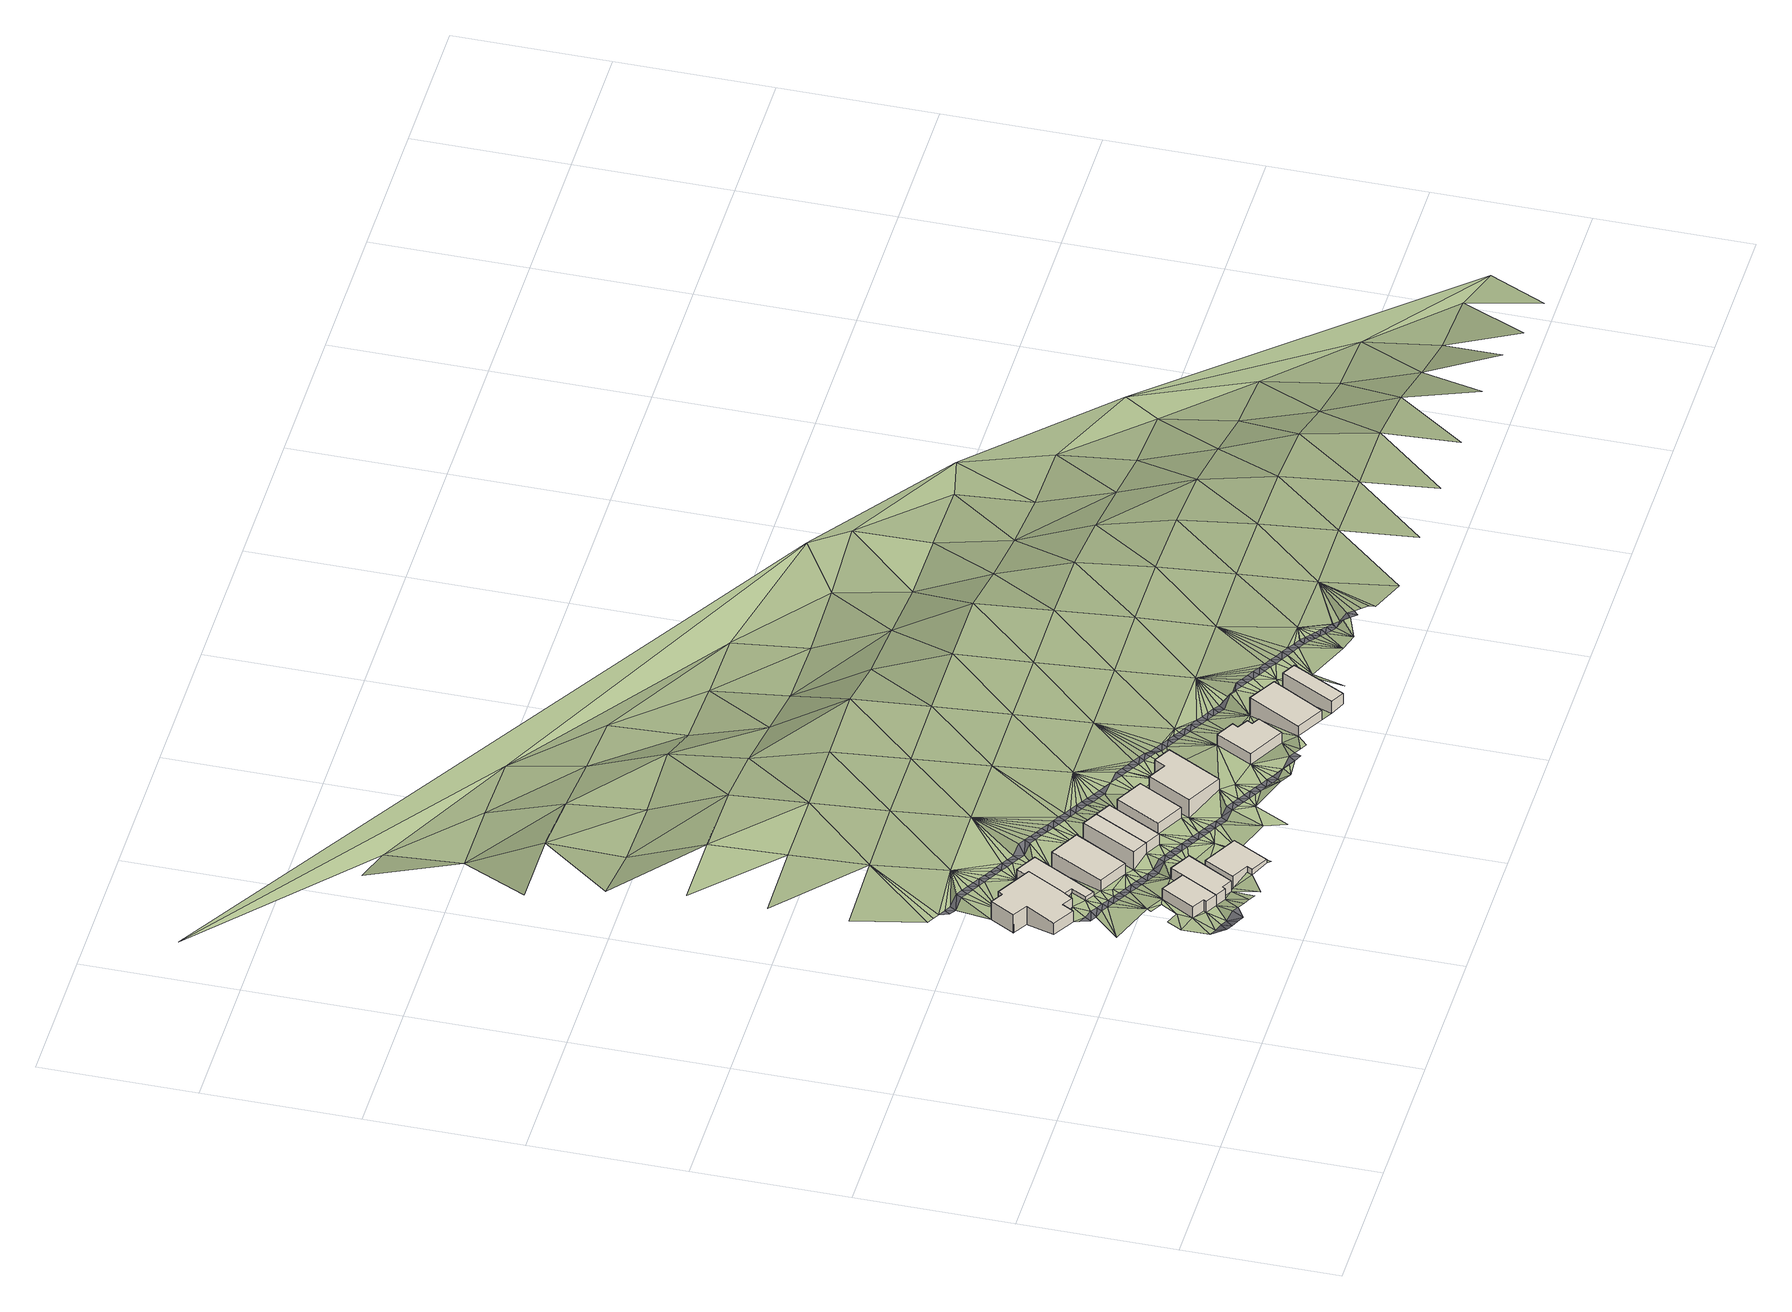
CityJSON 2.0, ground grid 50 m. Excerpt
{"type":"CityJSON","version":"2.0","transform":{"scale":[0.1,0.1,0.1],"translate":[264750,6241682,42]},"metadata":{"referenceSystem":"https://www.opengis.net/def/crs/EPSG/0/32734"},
"CityObjects":{
"building1":{"type":"Building","geometry":[{"type":"MultiSurface","lod":"1","boundaries":[[[0,1,2,3]],[[1,4,5,2]],[[4,6,7,5]],[[6,8,9,7]],[[8,10,11,9]],[[10,0,3,11]],[[3,2,5,7,9,11]]]}]},
"building2":{"type":"Building","geometry":[{"type":"MultiSurface","lod":"1","boundaries":[[[12,13,14,15]],[[13,16,17,14]],[[16,18,19,17]],[[18,20,21,19]],[[22,23,24,21]],[[23,25,26,24]],[[25,27,28,26]],[[27,29,30,28]],[[29,31,32,30]],[[31,33,34,32]],[[33,12,15,34]],[[15,14,17,19,21,24,26,28,30,32,34]]]}]},
"building3":{"type":"Building","geometry":[{"type":"MultiSurface","lod":"1","boundaries":[[[0,35,36,3]],[[35,37,38,36]],[[37,39,40,38]],[[39,41,42,40]],[[41,43,44,42]],[[43,1,2,44]],[[1,0,3,2]],[[3,36,38,40,42,44,2]]]}]},
"building4":{"type":"Building","geometry":[{"type":"MultiSurface","lod":"1","boundaries":[[[45,46,47,48]],[[46,49,50,47]],[[49,51,52,50]],[[51,53,54,52]],[[53,55,56,54]],[[55,45,48,56]],[[48,47,50,52,54,56]]]}]},
"building5":{"type":"Building","geometry":[{"type":"MultiSurface","lod":"1","boundaries":[[[12,33,57,58]],[[33,59,60,57]],[[59,61,62,60]],[[61,63,64,62]],[[63,65,66,64]],[[65,67,68,66]],[[67,12,58,68]],[[58,57,60,62,64,66,68]]]}]},
"building6":{"type":"Building","geometry":[{"type":"MultiSurface","lod":"1","boundaries":[[[69,70,71,72]],[[70,73,74,71]],[[73,75,76,74]],[[75,69,72,76]],[[72,71,74,76]]]}]},
"building7":{"type":"Building","geometry":[{"type":"MultiSurface","lod":"1","boundaries":[[[77,78,79,80]],[[78,81,82,79]],[[81,83,84,82]],[[83,77,80,84]],[[80,79,82,84]]]}]},
"building8":{"type":"Building","geometry":[{"type":"MultiSurface","lod":"1","boundaries":[[[77,83,84,80]],[[83,85,86,84]],[[85,87,88,86]],[[87,77,80,88]],[[80,84,86,88]]]}]},
"building9":{"type":"Building","geometry":[{"type":"MultiSurface","lod":"1","boundaries":[[[89,90,91,92]],[[90,93,94,91]],[[93,95,96,94]],[[95,89,92,96]],[[92,91,94,96]]]}]},
"building10":{"type":"Building","geometry":[{"type":"MultiSurface","lod":"1","boundaries":[[[97,98,99,100]],[[98,101,102,99]],[[101,103,104,102]],[[103,105,106,104]],[[105,107,108,106]],[[107,97,100,108]],[[100,99,102,104,106,108]]]}]},
"building11":{"type":"Building","geometry":[{"type":"MultiSurface","lod":"1","boundaries":[[[109,110,111,112]],[[110,113,114,111]],[[113,115,116,114]],[[115,117,118,116]],[[117,119,120,118]],[[119,121,122,120]],[[121,123,124,122]],[[123,109,112,124]],[[112,111,114,116,118,120,122,124]]]}]},
"building12":{"type":"Building","geometry":[{"type":"MultiSurface","lod":"1","boundaries":[[[125,126,127,128]],[[126,129,130,127]],[[129,131,132,130]],[[131,125,128,132]],[[128,127,130,132]]]}]},
"building13":{"type":"Building","geometry":[{"type":"MultiSurface","lod":"1","boundaries":[[[133,134,135,136]],[[134,137,138,135]],[[137,139,140,138]],[[139,133,136,140]],[[136,135,138,140]]]}]},
"road1":{"type":"Road","geometry":[{"type":"MultiSurface","lod":"1","boundaries":[[[141,142,143]],[[141,144,145]],[[141,145,142]],[[146,147,144]],[[145,144,147]],[[147,146,148]],[[148,149,147]],[[148,150,149]]]}]},
"terrain1":{"type":"TINRelief","geometry":[{"type":"CompositeSurface","lod":"1","boundaries":[[[6,143,142]],[[151,143,6]],[[142,145,10]],[[152,153,151]],[[147,10,145]],[[6,142,10]],[[152,151,6]],[[0,147,149]],[[8,6,10]],[[0,10,147]],[[0,149,150]],[[154,155,156]],[[157,155,158]],[[4,152,6]],[[156,155,157]],[[159,27,160]],[[150,161,35]],[[150,35,0]],[[158,162,163]],[[161,164,35]],[[4,163,152]],[[27,159,31]],[[27,31,29]],[[163,4,158]],[[165,31,159]],[[39,164,166]],[[167,157,158]],[[164,39,35]],[[158,168,167]],[[61,165,169]],[[165,61,31]],[[37,35,39]],[[170,158,4]],[[168,158,171]],[[172,61,169]],[[39,173,51]],[[170,171,158]],[[13,18,16]],[[174,63,172]],[[63,61,172]],[[175,51,173]],[[61,59,31]],[[33,31,59]],[[176,18,13]],[[170,4,177]],[[174,178,70]],[[43,4,1]],[[63,174,70]],[[179,18,176]],[[180,177,4]],[[49,39,51]],[[178,181,182]],[[180,4,43]],[[175,183,51]],[[70,178,182]],[[184,182,181]],[[13,185,176]],[[13,186,185]],[[49,41,39]],[[70,182,73]],[[187,180,43]],[[73,182,184]],[[186,13,188]],[[73,184,189]],[[63,70,69]],[[190,187,43]],[[13,12,67]],[[191,188,13]],[[192,193,194]],[[195,196,197]],[[189,198,73]],[[199,195,197]],[[200,190,43]],[[191,13,67]],[[201,194,193]],[[192,197,196]],[[202,73,198]],[[203,200,43]],[[203,43,41]],[[201,204,194]],[[205,81,202]],[[73,202,81]],[[206,207,45]],[[194,204,208]],[[209,81,205]],[[69,65,63]],[[208,210,194]],[[203,41,211]],[[212,191,67]],[[213,41,49]],[[210,214,194]],[[211,41,215]],[[45,207,46]],[[209,83,81]],[[212,67,216]],[[83,209,217]],[[214,218,194]],[[219,215,41]],[[194,197,192]],[[213,49,46]],[[67,220,216]],[[83,217,221]],[[218,222,194]],[[41,223,219]],[[67,224,220]],[[73,81,78]],[[41,213,223]],[[225,194,222]],[[67,65,226]],[[224,67,226]],[[85,83,221]],[[85,221,227]],[[194,225,228]],[[207,213,46]],[[229,85,227]],[[230,194,228]],[[231,85,229]],[[232,223,213]],[[69,233,65]],[[65,234,226]],[[78,75,73]],[[232,213,235]],[[65,236,234]],[[237,213,207]],[[197,238,239]],[[231,90,85]],[[240,235,213]],[[65,233,236]],[[231,241,90]],[[242,69,75]],[[69,242,233]],[[213,243,240]],[[244,207,245]],[[90,241,246]],[[243,213,237]],[[207,244,237]],[[230,247,194]],[[87,85,90]],[[248,242,75]],[[93,90,246]],[[93,246,249]],[[245,250,251]],[[75,78,252]],[[230,253,247]],[[254,244,245]],[[248,75,255]],[[249,256,98]],[[257,238,258]],[[253,259,247]],[[260,254,245]],[[75,252,255]],[[261,98,256]],[[260,245,251]],[[98,93,249]],[[262,247,259]],[[197,194,263]],[[264,98,261]],[[265,78,77]],[[266,252,78]],[[247,262,267]],[[98,264,268]],[[78,265,266]],[[89,87,90]],[[247,267,269]],[[270,260,251]],[[247,269,271]],[[272,270,251]],[[265,77,273]],[[274,77,87]],[[271,275,247]],[[268,101,98]],[[251,276,272]],[[277,258,278]],[[273,77,274]],[[247,275,279]],[[194,247,263]],[[280,101,268]],[[98,97,93]],[[251,281,276]],[[247,279,282]],[[280,283,101]],[[238,197,284]],[[281,251,285]],[[87,89,286]],[[282,287,247]],[[288,101,283]],[[274,87,289]],[[285,251,290]],[[289,87,286]],[[288,291,292]],[[97,95,93]],[[277,278,293]],[[292,101,288]],[[292,291,294]],[[295,286,89]],[[296,285,290]],[[238,284,258]],[[294,297,292]],[[295,89,298]],[[296,290,299]],[[284,197,263]],[[89,95,300]],[[297,301,292]],[[89,300,298]],[[302,299,290]],[[303,302,290]],[[302,303,304]],[[305,306,307]],[[95,97,308]],[[309,304,303]],[[110,292,301]],[[306,310,307]],[[300,95,311]],[[312,287,305]],[[313,293,314]],[[315,110,301]],[[308,97,107]],[[287,312,247]],[[309,303,316]],[[307,310,317]],[[95,318,311]],[[315,319,110]],[[278,258,320]],[[308,321,95]],[[307,317,322]],[[95,321,318]],[[109,101,292]],[[319,323,110]],[[308,107,105]],[[324,307,322]],[[110,323,325]],[[326,307,324]],[[110,325,327]],[[320,258,284]],[[328,308,105]],[[307,326,329]],[[328,321,308]],[[110,109,292]],[[103,101,109]],[[330,307,329]],[[247,331,263]],[[312,305,307]],[[328,105,332]],[[307,330,333]],[[334,332,105]],[[335,105,103]],[[110,327,113]],[[278,336,293]],[[337,307,333]],[[327,338,113]],[[105,335,334]],[[339,314,340]],[[307,337,341]],[[113,338,342]],[[342,343,129]],[[341,344,307]],[[335,103,345]],[[336,278,320]],[[247,312,331]],[[129,113,342]],[[346,345,103]],[[347,284,263]],[[103,348,346]],[[349,103,109]],[[103,349,348]],[[340,350,351]],[[293,352,314]],[[113,129,115]],[[109,353,349]],[[352,293,336]],[[344,354,307]],[[263,331,347]],[[353,109,355]],[[121,119,123]],[[354,344,356]],[[123,357,109]],[[358,355,109]],[[359,320,284]],[[115,119,117]],[[354,356,360]],[[115,129,126]],[[358,109,357]],[[360,361,354]],[[314,362,340]],[[123,119,126]],[[363,312,307]],[[364,365,366]],[[361,367,354]],[[126,119,115]],[[368,357,123]],[[369,364,366]],[[367,365,354]],[[368,123,370]],[[364,369,371]],[[314,352,362]],[[284,347,359]],[[372,123,126]],[[370,123,372]],[[373,364,371]],[[364,354,365]],[[374,336,320]],[[137,134,131]],[[364,373,375]],[[363,307,354]],[[375,376,364]],[[331,312,377]],[[126,378,372]],[[125,131,134]],[[126,379,378]],[[336,374,352]],[[126,380,379]],[[374,320,359]],[[126,381,380]],[[382,126,125]],[[381,126,382]],[[312,363,377]],[[364,376,383]],[[347,331,384]],[[383,376,385]],[[340,362,350]],[[125,386,382]],[[387,125,134]],[[383,385,388]],[[389,362,352]],[[364,390,354]],[[125,391,386]],[[383,388,392]],[[125,393,391]],[[387,134,133]],[[387,393,125]],[[383,392,394]],[[347,384,359]],[[395,396,397]],[[394,398,383]],[[352,374,389]],[[377,384,331]],[[387,133,396]],[[398,399,383]],[[399,400,383]],[[393,387,401]],[[364,383,390]],[[402,383,400]],[[401,387,403]],[[396,404,387]],[[354,405,363]],[[406,383,402]],[[407,403,387]],[[406,408,383]],[[387,404,407]],[[396,395,409]],[[359,410,374]],[[383,408,411]],[[389,350,362]],[[412,404,396]],[[411,413,383]],[[412,396,409]],[[410,359,384]],[[405,354,390]],[[409,395,414]],[[415,395,416]],[[395,415,414]],[[363,417,377]],[[389,374,418]],[[419,415,416]],[[420,419,416]],[[413,421,383]],[[420,416,422]],[[418,374,410]],[[363,405,417]],[[416,423,424]],[[425,421,413]],[[350,426,351]],[[416,427,422]],[[425,428,421]],[[427,416,424]],[[429,384,377]],[[430,431,432]],[[433,421,428]],[[434,432,431]],[[430,421,433]],[[389,435,350]],[[423,436,424]],[[390,383,437]],[[432,434,438]],[[438,439,432]],[[436,423,440]],[[440,423,441]],[[439,442,432]],[[443,441,423]],[[432,442,444]],[[445,432,444]],[[435,389,418]],[[417,429,377]],[[432,421,430]],[[445,446,432]],[[446,447,432]],[[448,410,384]],[[447,449,432]],[[421,437,383]],[[390,450,405]],[[384,429,448]],[[418,410,451]],[[449,452,432]],[[450,390,437]],[[449,453,452]],[[452,453,454]],[[452,454,455]],[[405,456,417]],[[457,452,455]],[[452,457,458]],[[458,459,452]],[[418,451,435]],[[452,459,460]],[[432,461,421]],[[410,448,451]],[[405,450,456]],[[462,452,460]],[[463,350,435]],[[429,417,464]],[[461,432,452]],[[421,465,437]],[[429,464,448]],[[464,417,456]],[[461,465,421]],[[466,450,437]],[[435,451,463]],[[448,467,451]],[[468,452,462]],[[464,467,448]],[[466,437,465]],[[456,450,469]],[[461,452,470]],[[467,463,451]],[[450,466,469]],[[471,464,456]],[[468,470,452]],[[463,426,350]],[[465,461,472]],[[471,456,469]],[[473,467,464]],[[470,472,461]],[[474,466,465]],[[467,473,463]],[[468,475,476]],[[464,471,473]],[[474,465,472]],[[466,477,469]],[[468,478,470]],[[466,474,477]],[[471,469,479]],[[478,468,476]],[[473,426,463]],[[470,480,472]],[[479,469,477]],[[473,471,481]],[[474,472,480]],[[478,480,470]],[[482,483,476]],[[471,479,481]],[[484,477,474]],[[426,473,481]],[[484,474,480]],[[485,478,476]],[[486,479,477]],[[487,477,484]],[[485,476,483]],[[480,478,488]],[[481,479,486]],[[486,477,487]],[[488,478,485]],[[489,484,480]],[[426,481,490]],[[491,483,492]],[[488,489,480]],[[493,487,484]],[[490,481,486]],[[483,494,485]],[[490,486,487]],[[493,484,489]],[[494,483,491]],[[488,485,495]],[[490,487,493]],[[485,494,495]],[[489,488,496]],[[491,497,498]],[[496,493,489]],[[495,496,488]],[[499,494,491]],[[500,490,493]],[[499,491,498]],[[496,500,493]],[[494,501,495]],[[495,501,496]],[[499,501,494]],[[502,503,498]],[[500,496,501]],[[498,504,499]],[[501,499,504]],[[501,504,500]],[[504,498,503]],[[505,503,506]],[[507,500,504]],[[505,504,503]],[[507,504,505]],[[505,508,507]]]}]},
"road2":{"type":"Road","geometry":[{"type":"MultiSurface","lod":"1","boundaries":[[[509,159,160]],[[165,159,509]],[[165,509,154]],[[165,154,169]],[[156,169,154]],[[169,156,172]],[[157,172,156]],[[172,157,174]],[[157,167,174]],[[167,178,174]],[[168,178,167]],[[178,168,171]],[[181,178,171]],[[170,181,171]],[[181,170,184]],[[189,184,170]],[[170,177,189]],[[177,180,189]],[[180,198,189]],[[198,180,187]],[[202,198,187]],[[202,187,205]],[[190,205,187]],[[205,190,200]],[[209,205,200]],[[200,203,209]],[[203,217,209]],[[221,217,203]],[[203,211,221]],[[211,215,221]],[[215,227,221]],[[215,219,227]],[[229,227,219]],[[219,231,229]],[[223,231,219]],[[232,231,223]],[[231,232,241]],[[235,241,232]],[[241,235,246]],[[235,249,246]],[[249,235,240]],[[240,243,249]],[[243,256,249]],[[237,256,243]],[[261,256,237]],[[237,264,261]],[[264,237,244]],[[254,264,244]],[[264,254,268]],[[254,260,268]],[[260,280,268]],[[280,260,283]],[[283,260,270]],[[272,283,270]],[[283,272,288]],[[272,276,288]],[[276,291,288]],[[291,276,294]],[[294,276,281]],[[281,285,294]],[[285,297,294]],[[296,297,285]],[[296,301,297]],[[301,296,315]],[[299,315,296]],[[302,315,299]],[[315,302,319]],[[319,302,304]],[[323,319,304]],[[304,325,323]],[[309,325,304]],[[309,316,325]],[[327,325,316]],[[327,316,510]],[[510,338,327]]]}]},
"road3":{"type":"Road","geometry":[{"type":"MultiSurface","lod":"1","boundaries":[[[511,193,192]],[[179,193,511]],[[179,201,193]],[[201,179,204]],[[179,176,204]],[[176,185,204]],[[185,208,204]],[[186,208,185]],[[208,186,210]],[[186,188,210]],[[188,214,210]],[[214,188,218]],[[218,188,191]],[[218,191,212]],[[222,218,212]],[[212,216,222]],[[222,216,225]],[[216,220,225]],[[225,220,228]],[[228,220,230]],[[220,224,230]],[[224,226,230]],[[226,253,230]],[[234,253,226]],[[253,234,259]],[[236,259,234]],[[236,262,259]],[[236,267,262]],[[233,267,236]],[[233,242,267]],[[267,242,269]],[[242,248,269]],[[248,271,269]],[[255,271,248]],[[271,255,275]],[[255,279,275]],[[252,279,255]],[[279,252,282]],[[282,252,266]],[[265,282,266]],[[287,282,265]],[[265,273,287]],[[273,305,287]],[[305,273,306]],[[306,273,274]],[[310,306,274]],[[274,289,310]],[[289,286,310]],[[286,317,310]],[[295,317,286]],[[317,295,322]],[[295,298,322]],[[298,324,322]],[[300,324,298]],[[326,324,300]],[[326,300,311]],[[329,326,311]],[[311,318,329]],[[329,318,330]],[[318,321,330]],[[330,321,333]],[[321,328,333]],[[333,328,337]],[[328,332,337]],[[332,341,337]],[[334,341,332]],[[341,334,344]],[[334,356,344]],[[356,334,335]],[[335,360,356]],[[345,360,335]],[[345,346,360]],[[360,346,361]],[[346,348,361]],[[348,367,361]],[[348,365,367]],[[365,348,349]],[[349,366,365]],[[353,366,349]],[[366,353,355]],[[366,355,369]],[[358,369,355]],[[371,369,358]],[[371,358,373]],[[357,373,358]],[[357,375,373]],[[375,357,368]],[[368,370,375]],[[370,376,375]],[[372,376,370]],[[372,385,376]],[[385,372,388]],[[388,372,378]],[[388,378,392]],[[392,378,379]],[[379,380,392]],[[392,380,394]],[[380,381,394]],[[394,381,398]],[[381,399,398]],[[382,399,381]],[[382,400,399]],[[400,382,386]],[[386,391,400]],[[391,402,400]],[[402,391,393]],[[393,406,402]],[[406,393,408]],[[393,401,408]],[[401,411,408]],[[403,411,401]],[[407,411,403]],[[411,407,413]],[[404,413,407]],[[425,413,404]],[[425,404,412]],[[425,412,428]],[[428,412,433]],[[433,412,409]],[[409,414,433]],[[414,430,433]],[[415,430,414]],[[431,430,415]],[[415,419,431]],[[434,431,419]],[[438,434,419]],[[419,420,439]],[[419,439,438]],[[420,422,439]],[[422,442,439]],[[427,442,422]],[[444,442,427]],[[424,445,427]],[[427,445,444]],[[424,436,446]],[[445,424,446]],[[446,436,440]],[[447,446,440]],[[447,440,453]],[[454,440,441]],[[440,454,453]],[[449,447,453]],[[454,441,443]],[[443,455,454]],[[443,512,455]],[[512,457,455]]]}]}
},
"vertices":[
[662,180,366],[729,300,366],[729,300,407],[662,180,407],[652,344,366],[652,344,407],[589,234,366],[589,234,407],[629,211,366],[629,211,407],[624,201,366],[624,201,407],
[670,756,316],[555,821,307],[555,821,376],[670,756,376],[546,806,307],[546,806,376],[505,830,307],[505,830,376],[459,749,307],[459,750,376],[459,750,307],[507,722,307],[507,722,376],[451,624,334],[451,624,376],[522,583,334],[522,583,376],[543,620,334],[543,620,376],[578,600,343],[578,600,376],[605,640,316],[605,640,376],
[696,162,366],[696,162,407],[704,171,366],[704,171,407],[737,153,366],[737,153,407],[821,304,371],[821,304,407],[752,342,366],[752,342,407],
[855,75,398],[918,190,371],[918,190,412],[855,75,412],[805,251,366],[805,251,412],[751,153,366],[751,153,412],[808,123,391],[808,123,412],[799,105,391],[799,105,412],
[605,640,357],[670,756,357],[644,618,343],[644,618,357],[617,568,343],[617,568,357],[646,552,343],[646,552,357],[762,761,316],[762,761,357],[693,799,316],[693,799,357],
[766,710,316],[671,537,343],[671,537,384],[766,710,384],[767,485,343],[767,485,384],[862,659,347],[862,659,384],
[937,617,371],[886,645,347],[886,645,412],[937,617,412],[792,466,343],[792,466,412],[842,440,371],[842,440,412],
[892,413,371],[892,413,412],[988,590,371],[988,590,412],
[1019,574,371],[940,428,371],[940,428,412],[1019,574,412],[1029,380,371],[1029,380,412],[1109,526,371],[1109,526,412],
[1113,500,371],[1036,358,371],[1036,358,440],[1113,500,440],[1153,295,399],[1153,295,440],[1250,473,371],[1250,473,440],[1193,504,371],[1193,504,440],[1173,468,371],[1173,468,440],
[1355,353,399],[1290,234,399],[1290,234,440],[1355,353,440],[1411,169,399],[1411,169,440],[1456,251,399],[1456,251,440],[1430,265,399],[1430,265,440],[1440,282,399],[1440,282,440],[1404,302,399],[1404,302,440],[1415,321,399],[1415,321,440],
[1604,242,405],[1513,293,399],[1513,293,468],[1604,242,468],[1416,121,431],[1416,121,468],[1507,71,431],[1507,71,468],
[1681,200,405],[1636,224,405],[1636,224,478],[1681,200,478],[1543,50,431],[1543,50,478],[1588,26,437],[1588,26,478],
[536,117,387],[557,156,358],[536,167,358],[557,105,387],[578,144,366],[578,93,390],[600,132,366],[600,82,390],[621,120,390],[642,108,390],
[534,255,358],[595,284,366],[562,303,358],[560,522,334],[482,440,334],[581,510,343],[603,498,343],[597,375,366],[550,553,334],[528,565,334],[664,96,390],[589,361,366],[628,339,366],[685,85,390],[571,541,343],[706,73,390],[624,486,343],[645,474,343],[592,529,343],[688,450,343],[667,462,343],[613,517,343],[727,61,390],[635,505,343],[799,105,390],[573,938,316],[709,438,343],[656,493,343],[551,950,282],[731,426,343],[677,481,343],[688,504,343],[808,123,390],[699,469,343],[594,926,316],[616,914,316],[752,414,343],[638,902,316],[720,457,343],[773,402,343],[659,890,316],[518,993,282],[540,981,282],[688,1000,316],[475,1017,282],[497,1005,282],[688,1248,288],[741,445,343],[438,1248,271],[794,390,343],[562,969,282],[763,433,343],[816,378,371],[583,957,316],[784,421,343],[864,64,398],[926,178,371],[605,945,316],[805,409,343],[627,933,316],[837,366,371],[681,878,316],[938,255,371],[648,921,316],[858,354,371],[702,866,316],[827,397,371],[670,909,316],[880,342,371],[724,854,316],[848,385,371],[691,897,316],[901,330,371],[746,842,316],[713,885,316],[767,830,316],[869,374,371],[735,873,316],[890,362,371],[756,861,316],[912,350,371],[922,318,371],[832,794,347],[789,818,316],[944,307,371],[811,806,316],[1008,271,371],[688,1497,275],[438,1497,268],[965,295,371],[933,338,371],[854,782,347],[986,283,371],[1029,259,371],[1020,128,398],[954,326,371],[938,1000,322],[876,770,347],[976,314,371],[1045,58,398],[1103,171,399],[919,745,347],[778,849,316],[1050,247,371],[897,758,347],[997,302,371],[438,1745,268],[688,1745,266],[800,837,316],[1071,235,399],[1018,290,371],[821,825,347],[938,1248,296],[1040,278,371],[962,721,347],[940,733,347],[843,813,347],[1061,266,371],[865,801,347],[1093,223,399],[886,789,347],[1114,211,399],[984,709,347],[1005,697,347],[908,777,347],[1135,199,399],[438,1993,235],[688,1993,167],[930,765,347],[1082,254,399],[1157,187,399],[951,753,347],[1104,242,399],[938,1497,278],[1178,175,399],[1049,673,347],[973,741,347],[1125,230,399],[1027,685,347],[1202,120,427],[1146,218,399],[1188,255,399],[688,2242,172],[1167,206,399],[1070,661,345],[1199,163,399],[1189,194,399],[1092,649,345],[1221,151,399],[1114,637,345],[1210,182,399],[1242,139,399],[1238,99,427],[1263,127,427],[994,729,347],[1016,717,347],[1188,752,345],[1188,504,371],[1285,115,427],[1038,705,347],[1135,625,371],[1188,1000,322],[438,2242,172],[688,2490,44],[1231,170,399],[1306,103,427],[1059,693,347],[1157,613,371],[1253,158,399],[938,1745,259],[1179,601,371],[1081,681,345],[1274,146,399],[1103,668,345],[1295,135,399],[1124,656,345],[1317,123,431],[1200,589,371],[1146,644,345],[1168,632,345],[1188,1248,298],[1222,577,371],[1189,620,371],[1243,565,371],[1265,553,371],[938,1993,152],[1211,608,371],[1338,111,431],[438,2738,146],[688,2738,27],[1232,596,371],[1359,99,431],[1381,87,431],[1254,584,371],[1287,541,371],[1308,529,371],[1188,1497,276],[1330,517,364],[1352,505,364],[1188,2490,22],[0,3189,147],[938,2242,125],[1373,493,364],[1438,752,338],[1395,481,364],[1276,572,371],[1438,457,364],[1417,469,364],[1188,1745,200],[1297,560,371],[1319,548,364],[938,2490,40],[1438,1000,321],[1438,504,364],[1362,524,364],[1384,512,364],[1341,536,364],[1460,445,364],[1406,500,364],[1481,433,364],[1427,488,364],[1503,421,364],[1449,476,364],[1188,1993,169],[1471,464,364],[1492,452,364],[1438,1248,302],[1525,409,364],[1546,397,364],[1568,385,361],[1590,373,405],[1611,361,405],[1689,504,361],[1438,1497,280],[1514,440,364],[1633,349,405],[1689,255,405],[1535,428,364],[1188,2242,71],[1689,752,340],[1655,337,405],[1557,416,364],[1676,324,405],[1579,404,361],[1738,158,405],[1727,174,405],[1671,43,437],[1600,392,361],[1622,380,361],[1644,368,405],[1698,312,405],[1665,356,405],[1720,300,405],[1763,276,405],[1689,1000,322],[1687,344,405],[1741,288,405],[1709,332,405],[1806,252,405],[1438,1745,122],[1730,320,405],[1784,264,405],[1752,308,405],[1828,240,407],[1849,228,407],[1850,93,430],[1689,1248,304],[1438,1993,42],[1870,217,407],[1886,205,407],[1939,504,361],[1901,192,407],[1910,75,430],[1933,167,407],[1773,296,405],[2351,1862,84],[1917,180,407],[1795,284,405],[1689,1497,196],[1838,260,407],[1860,247,407],[1939,255,407],[1817,272,407],[1882,235,407],[1438,2242,31],[1949,155,407],[1939,752,346],[1883,234,407],[1899,222,407],[1965,143,407],[1980,125,430],[1915,209,407],[1997,108,430],[1931,197,407],[1947,184,407],[1963,172,407],[1979,159,407],[1689,1745,44],[1980,159,407],[1939,1000,323],[1689,1993,14],[2189,255,385],[1980,158,407],[1997,140,407],[2013,123,430],[1939,1248,300],[2029,105,430],[2046,87,430],[2062,69,430],[2079,51,418],[2189,504,365],[2189,7,418],[1939,1993,0],[1939,1497,148],[2189,752,342],[2189,1000,310],[1939,1745,28],[2439,255,384],[2189,1248,216],[2439,504,359],[2189,1497,97],[2439,752,324],[2189,1745,44],[2439,1000,256],[2439,7,406],[2689,255,372],[2439,1248,147],[2689,504,344],[2439,1497,87],[2689,752,282],[2439,1745,84],[2689,7,396],[2940,255,362],[2689,1000,183],[2940,504,308],[2689,1497,75],[2689,1248,95],[2940,752,200],[2940,1000,108],[2838,1528,75],[3190,255,299],[2940,7,374],[2940,1248,78],[3190,504,197],[3190,752,111],[3190,1000,68],[3190,7,372],[3440,255,198],[3440,504,106],[3268,1118,68],[3440,752,64],[3440,7,314],[3690,255,105],[3690,504,67],[3940,255,69],[3690,7,202],[4067,203,85],[3940,7,118],
[539,534,334],[1327,91,431],
[529,962,282],[2013,90,430]
]}
